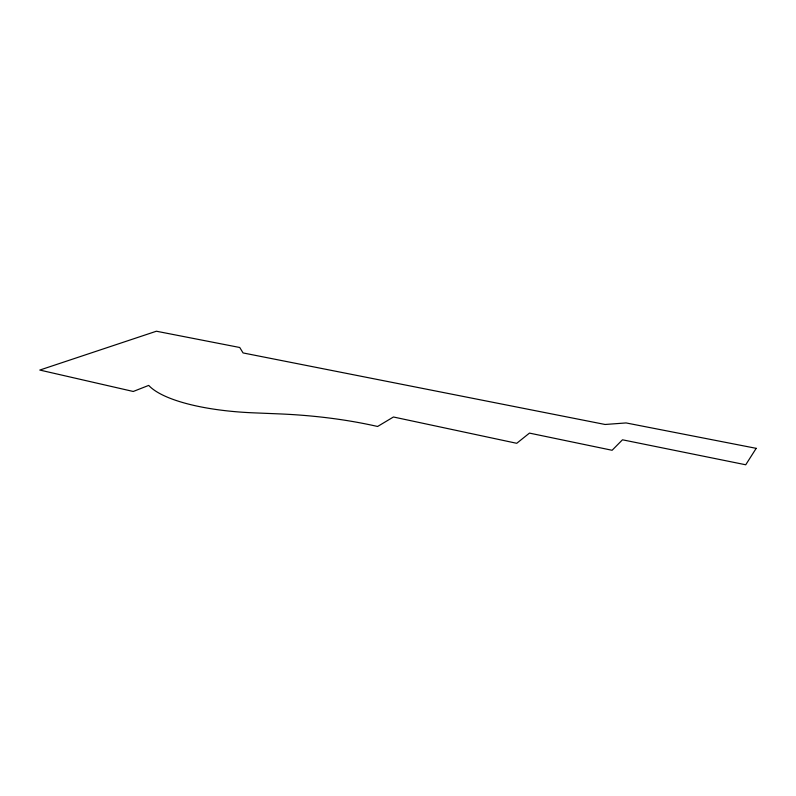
<?xml version="1.0" encoding="UTF-8"?>
<svg xmlns="http://www.w3.org/2000/svg" width="796" height="796" viewBox="0 0 796 796"><rect width="100%" height="100%" fill="white"/><g stroke="black" fill="none" stroke-linecap="round" stroke-linejoin="round"><path stroke-width="1.19" d="M756.2 448.337L745.733 464.774L622.472 439.8L612.104 450.277L529.459 433.104L516.733 443.302L393.443 416.995L377.603 426.477A266.441 110.743 -1.1 0 0 279.197 413.89L253.446 412.835A124.853 37.402 0.2 0 1 148.713 385.403L133.25 391.473L39.8 370.06L156.394 331.226L239.745 347.494L243.069 352.936L605.099 424.477L626.084 422.935L756.2 448.337"/></g></svg>
